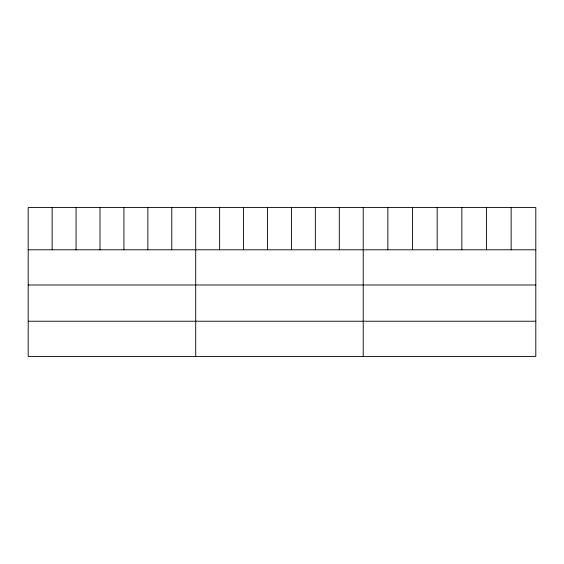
<?xml version="1.0" encoding="UTF-8"?>
<svg xmlns="http://www.w3.org/2000/svg" width="564" height="564" viewBox="0 0 564 564"><rect width="100%" height="100%" fill="white"/><g stroke="black" fill="none" stroke-linecap="round" stroke-linejoin="round"><path stroke-width="0.85" d="M535.8 249.789L535.8 356.42L28.2 356.42L28.2 207.58L535.8 207.58L535.8 249.789L28.2 249.789M28.2 284.982L535.8 284.982M28.2 321.233L535.8 321.233M511.146 207.58L511.146 249.789M486.492 207.58L486.492 249.789M461.838 207.58L461.838 249.789M437.178 207.58L437.178 249.789M412.524 207.58L412.524 249.789M387.87 207.58L387.87 249.789M363.216 207.58L363.216 356.42M339.288 207.58L339.288 249.789M315.354 207.58L315.354 249.789M291.426 207.58L291.426 249.789M267.498 207.58L267.498 249.789M243.57 207.58L243.57 249.789M219.636 207.58L219.636 249.789M195.708 207.58L195.708 356.42M171.78 207.58L171.78 249.789M147.846 207.58L147.846 249.789M123.918 207.58L123.918 249.789M99.99 207.58L99.99 249.789M76.062 207.58L76.062 249.789M52.128 207.58L52.128 249.789"/></g></svg>
